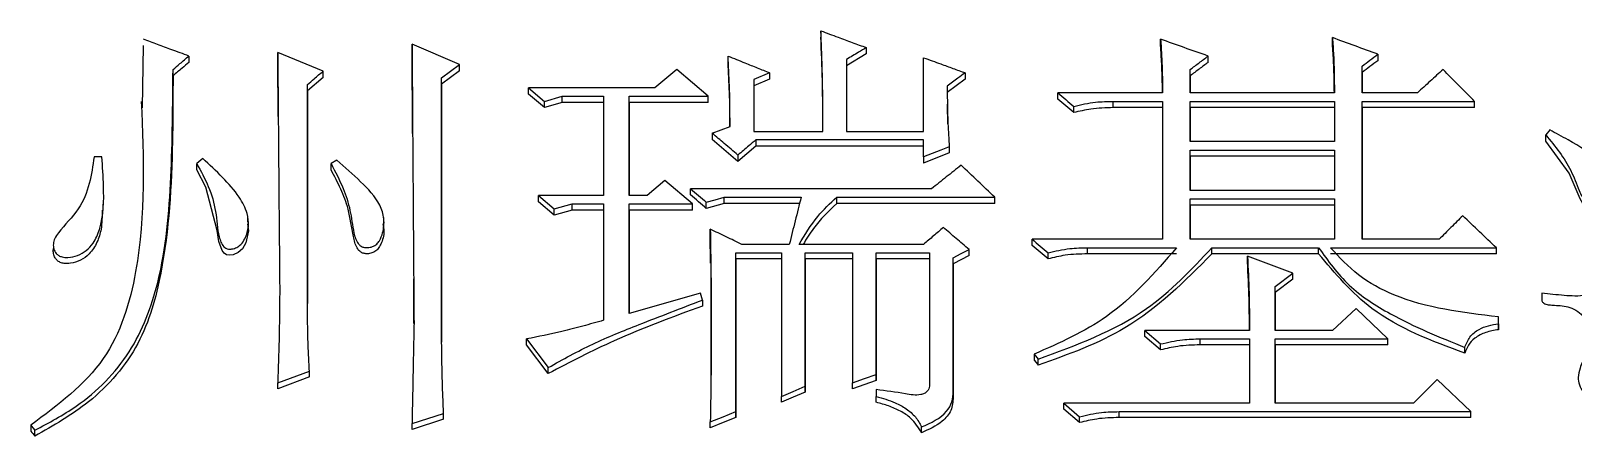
# Model space of a CAD drawing. Header units: millimetres. Extents: x 2344 to 4024, y 1094 to 2282.
# Drawn here: x 2718.24 to 2726.69, y 2058.26 to 2060.47 of the extents above; entities that cross this region are included whole.
import ezdxf

# ---------------------------------------------------------------- set-up
doc = ezdxf.new("R2010")
doc.units = ezdxf.units.MM

msp = doc.modelspace()

# ---------------------------------------------------------------- linework, layer by layer
at = {"color": 7, "linetype": 'Continuous', "lineweight": 25}
for p, q in [((2722.568, 2060.4746), (2722.568, 2060.4397)), ((2718.8535, 2060.0531), (2718.8577, 2060.3938)), ((2720.5885, 2060.291), (2720.3288, 2060.4012)), ((2720.3288, 2060.3664), (2720.3288, 2060.4012)), ((2722.8168, 2060.3829), (2722.8168, 2060.348)), ((2724.4286, 2060.3939), (2724.4286, 2060.4288)), ((2725.3697, 2060.4031), (2725.3697, 2060.4379)), ((2719.1065, 2060.3369), (2719.1065, 2060.3022)), ((2719.8421, 2060.2543), (2719.5933, 2060.3553)), ((2719.5933, 2060.3205), (2719.5933, 2060.3553)), ((2719.596, 2060.0053), (2719.5933, 2060.3205)), ((2720.4911, 2060.2176), (2720.5885, 2060.291)), ((2720.5885, 2060.2563), (2720.5885, 2060.291)), ((2722.0596, 2060.3022), (2722.0596, 2060.3369)), ((2722.8168, 2060.348), (2722.7086, 2060.2839)), ((2722.7086, 2060.3186), (2722.7087, 2059.9234)), ((2722.7086, 2060.3186), (2722.7086, 2060.2839)), ((2723.1305, 2059.9234), (2723.1305, 2060.3278)), ((2724.6882, 2060.3022), (2724.6882, 2060.337)), ((2725.6185, 2060.3462), (2725.6185, 2060.3114)), ((2719.0199, 2060.2287), (2719.0199, 2060.2634)), ((2719.8421, 2060.2196), (2719.7555, 2060.1462)), ((2719.8421, 2060.2196), (2719.8421, 2060.2543)), ((2720.5885, 2060.2563), (2720.4911, 2060.183)), ((2720.4911, 2058.77), (2720.4911, 2060.2176)), ((2720.4911, 2060.183), (2720.4911, 2060.2176)), ((2721.7784, 2060.2635), (2721.6594, 2060.1624)), ((2721.9514, 2060.1165), (2721.7784, 2060.2635)), ((2722.2868, 2060.2451), (2722.2002, 2060.2084)), ((2722.2868, 2060.2105), (2722.2002, 2060.1738)), ((2722.2002, 2060.2084), (2722.2002, 2059.9234)), ((2722.2002, 2060.2084), (2722.2002, 2060.1738)), ((2722.2868, 2060.2451), (2722.2868, 2060.2105)), ((2722.7086, 2060.2839), (2722.7087, 2059.9234)), ((2723.3577, 2060.2105), (2723.2603, 2060.1371)), ((2723.3577, 2060.2451), (2723.3577, 2060.2105)), ((2724.5909, 2060.1349), (2724.5909, 2060.2635)), ((2724.5909, 2060.2288), (2724.5909, 2060.2635)), ((2724.5909, 2060.2288), (2724.5909, 2060.1349)), ((2725.532, 2060.1349), (2725.532, 2060.2819)), ((2725.532, 2060.2472), (2725.532, 2060.2819)), ((2725.532, 2060.2472), (2725.532, 2060.1349)), ((2719.7555, 2058.9827), (2719.7555, 2060.1808)), ((2719.7555, 2060.1462), (2719.7555, 2060.1808)), ((2719.7555, 2060.1462), (2719.7555, 2058.9826)), ((2720.4911, 2060.183), (2720.4911, 2058.7699)), ((2720.9671, 2060.1624), (2721.0536, 2060.0889)), ((2721.6594, 2060.1624), (2720.9671, 2060.1624)), ((2720.9671, 2060.1279), (2720.9671, 2060.1624)), ((2721.0536, 2060.0545), (2720.9671, 2060.1279)), ((2721.0536, 2060.0889), (2721.151, 2060.1165)), ((2721.151, 2060.1165), (2721.3781, 2060.1165)), ((2721.151, 2060.082), (2721.151, 2060.1165)), ((2721.3781, 2060.1165), (2721.3781, 2059.5735)), ((2721.5187, 2060.1165), (2721.9514, 2060.1165)), ((2721.5188, 2059.5735), (2721.5187, 2060.1165)), ((2721.5187, 2060.082), (2721.5187, 2060.1165)), ((2722.2002, 2060.1738), (2722.2002, 2059.9234)), ((2724.4394, 2060.1349), (2723.8661, 2060.1349)), ((2723.8661, 2060.1004), (2723.8661, 2060.1349)), ((2725.3805, 2060.1349), (2724.5909, 2060.1349)), ((2725.8349, 2060.1349), (2725.532, 2060.1349)), ((2721.0536, 2060.0545), (2721.0536, 2060.0889)), ((2721.151, 2060.082), (2721.0536, 2060.0545)), ((2721.3781, 2060.082), (2721.151, 2060.082)), ((2721.5187, 2060.082), (2721.5188, 2059.5735)), ((2721.9514, 2060.082), (2721.5187, 2060.082)), ((2723.9526, 2060.0269), (2723.9526, 2060.0613)), ((2724.169, 2060.0889), (2724.4394, 2060.0889)), ((2724.169, 2060.0545), (2724.169, 2060.0889)), ((2724.4394, 2060.0545), (2724.169, 2060.0545)), ((2724.4394, 2060.0889), (2724.4394, 2059.3337)), ((2724.5909, 2060.0889), (2725.3805, 2060.0889)), ((2724.5909, 2059.8682), (2724.5909, 2060.0889)), ((2724.5909, 2060.0545), (2724.5909, 2060.0889)), ((2724.5909, 2060.0545), (2724.5909, 2059.8682)), ((2725.3805, 2060.0545), (2724.5909, 2060.0545)), ((2725.3805, 2060.0889), (2725.3805, 2059.8682)), ((2725.532, 2060.0889), (2726.1486, 2060.0889)), ((2725.532, 2059.3337), (2725.532, 2060.0889)), ((2725.532, 2060.0545), (2725.532, 2060.0889)), ((2725.532, 2060.0545), (2725.532, 2059.3337)), ((2726.1486, 2060.0545), (2725.532, 2060.0545)), ((2726.1486, 2060.0545), (2726.1486, 2060.0889)), ((2721.9731, 2059.9142), (2722.0704, 2059.951)), ((2721.9731, 2059.9142), (2721.9731, 2059.88)), ((2722.1137, 2059.7605), (2721.9731, 2059.88)), ((2722.2002, 2059.9234), (2722.5788, 2059.9234)), ((2723.1305, 2059.8774), (2722.2111, 2059.8774)), ((2722.2111, 2059.8774), (2722.2111, 2059.8432)), ((2722.7087, 2059.9234), (2723.1305, 2059.9234)), ((2723.1305, 2059.7853), (2723.1305, 2059.8774)), ((2725.3805, 2059.8682), (2724.5909, 2059.8682)), ((2726.5381, 2059.8709), (2726.5381, 2059.9051)), ((2718.6305, 2059.7853), (2718.5872, 2059.7853)), ((2722.2111, 2059.8432), (2722.1137, 2059.7605)), ((2722.1137, 2059.7945), (2722.1137, 2059.7605)), ((2723.1305, 2059.8432), (2722.2111, 2059.8432)), ((2723.2712, 2059.8065), (2723.1305, 2059.7513)), ((2723.1305, 2059.7853), (2723.1305, 2059.7513)), ((2723.2712, 2059.8406), (2723.2712, 2059.8065)), ((2724.5909, 2059.8222), (2725.3805, 2059.8222)), ((2724.5909, 2059.6011), (2724.5909, 2059.8222)), ((2724.5909, 2059.7881), (2724.5909, 2059.8222)), ((2724.5909, 2059.7881), (2724.5909, 2059.6011)), ((2725.3805, 2059.7881), (2724.5909, 2059.7881)), ((2725.3805, 2059.8222), (2725.3805, 2059.6011)), ((2719.1822, 2059.7761), (2719.1498, 2059.7485)), ((2719.9178, 2059.7669), (2719.8853, 2059.7485)), ((2719.8853, 2059.7145), (2719.8853, 2059.7485)), ((2721.7135, 2059.6564), (2721.6161, 2059.5735)), ((2721.8649, 2059.5274), (2721.7135, 2059.6564)), ((2723.1738, 2059.6103), (2721.8541, 2059.6103)), ((2721.8541, 2059.5765), (2721.8541, 2059.6103)), ((2718.6375, 2059.4927), (2718.6375, 2059.5267)), ((2721.0212, 2059.5735), (2721.1077, 2059.4997)), ((2721.3781, 2059.5735), (2721.0212, 2059.5735)), ((2721.1077, 2059.466), (2721.0212, 2059.5397)), ((2721.1077, 2059.4997), (2721.2051, 2059.5274)), ((2721.2051, 2059.5274), (2721.3781, 2059.5274)), ((2721.2051, 2059.4937), (2721.2051, 2059.5274)), ((2721.3781, 2059.5274), (2721.3781, 2058.8903)), ((2721.6161, 2059.5735), (2721.5188, 2059.5735)), ((2721.5188, 2059.5274), (2721.8649, 2059.5274)), ((2721.5188, 2058.9273), (2721.5188, 2059.5274)), ((2721.5188, 2059.4937), (2721.5188, 2059.5274)), ((2721.9406, 2059.5029), (2721.9406, 2059.5366)), ((2722.038, 2059.5305), (2721.9406, 2059.5029)), ((2722.038, 2059.5642), (2722.4599, 2059.5642)), ((2722.4514, 2059.5305), (2722.038, 2059.5305)), ((2722.6547, 2059.5643), (2723.52, 2059.5643)), ((2722.6547, 2059.5305), (2722.6547, 2059.5643)), ((2723.52, 2059.5305), (2722.6547, 2059.5305)), ((2723.52, 2059.5305), (2723.52, 2059.5643)), ((2725.3805, 2059.6011), (2724.5909, 2059.6011)), ((2724.5909, 2059.555), (2725.3805, 2059.5551)), ((2724.5909, 2059.3337), (2724.5909, 2059.555)), ((2724.5909, 2059.5213), (2724.5909, 2059.555)), ((2725.3805, 2059.5551), (2725.3805, 2059.3337)), ((2719.4303, 2059.4274), (2719.4303, 2059.4528)), ((2720.1735, 2059.4487), (2720.1735, 2059.4536)), ((2721.1077, 2059.466), (2721.1077, 2059.4997)), ((2721.2051, 2059.4937), (2721.1077, 2059.466)), ((2721.3781, 2059.4937), (2721.2051, 2059.4937)), ((2721.5188, 2059.4937), (2721.5188, 2058.9273)), ((2721.8649, 2059.4937), (2721.5188, 2059.4937)), ((2724.5909, 2059.5213), (2724.5909, 2059.3337)), ((2725.3805, 2059.5213), (2724.5909, 2059.5213)), ((2718.4085, 2059.3899), (2718.4085, 2059.3889)), ((2720.1735, 2059.4196), (2720.1735, 2059.4361)), ((2721.9623, 2059.3555), (2721.9623, 2059.3891)), ((2721.9642, 2059.2031), (2721.9623, 2059.3555)), ((2722.395, 2059.306), (2722.1353, 2059.306)), ((2723.1305, 2059.306), (2722.449, 2059.306)), ((2723.3793, 2059.245), (2723.3793, 2059.2783)), ((2724.4394, 2059.3337), (2723.7255, 2059.3337)), ((2723.7255, 2059.3003), (2723.7255, 2059.3337)), ((2724.0284, 2059.2876), (2724.5151, 2059.2876)), ((2724.0284, 2059.2542), (2724.0284, 2059.2876)), ((2725.3805, 2059.3337), (2724.5909, 2059.3337)), ((2724.7098, 2059.2876), (2725.294, 2059.2876)), ((2724.7098, 2059.2542), (2724.7098, 2059.2876)), ((2725.294, 2059.2542), (2725.294, 2059.2876)), ((2725.3589, 2059.2876), (2726.2676, 2059.2876)), ((2725.9539, 2059.3337), (2725.532, 2059.3337)), ((2726.2676, 2059.2542), (2726.2676, 2059.2876)), ((2721.9646, 2059.2069), (2721.9646, 2058.4852)), ((2722.1029, 2059.2599), (2722.3517, 2059.2599)), ((2722.1029, 2058.3904), (2722.1029, 2059.2599)), ((2722.1029, 2059.2265), (2722.1029, 2059.2599)), ((2722.1029, 2059.2265), (2722.1029, 2058.3582)), ((2722.3517, 2059.2265), (2722.1029, 2059.2265)), ((2722.3517, 2059.2599), (2722.3517, 2058.4738)), ((2722.4815, 2059.2599), (2722.7411, 2059.2599)), ((2722.4815, 2058.5294), (2722.4815, 2059.2599)), ((2722.4815, 2059.2265), (2722.4815, 2059.2599)), ((2722.4815, 2059.2265), (2722.4815, 2058.497)), ((2722.7411, 2059.2265), (2722.4815, 2059.2265)), ((2722.7411, 2059.2599), (2722.7411, 2058.5479)), ((2722.8709, 2059.2599), (2723.163, 2059.2599)), ((2722.8709, 2058.5942), (2722.8709, 2059.2599)), ((2722.8709, 2059.2265), (2722.8709, 2059.2599)), ((2722.8709, 2059.2265), (2722.8709, 2058.5617)), ((2723.163, 2059.2265), (2722.8709, 2059.2265)), ((2723.163, 2059.2599), (2723.163, 2058.5294)), ((2723.3793, 2059.245), (2723.2928, 2059.1989)), ((2723.2928, 2058.5016), (2723.2928, 2059.2322)), ((2723.2928, 2059.1989), (2723.2928, 2059.2322)), ((2723.2928, 2059.1989), (2723.2928, 2058.4692)), ((2723.812, 2059.2265), (2723.812, 2059.2599)), ((2724.5151, 2059.2542), (2724.0284, 2059.2542)), ((2725.294, 2059.2542), (2724.7098, 2059.2542)), ((2725.1534, 2059.1491), (2724.9046, 2059.2414)), ((2724.9046, 2059.2081), (2724.9046, 2059.2414)), ((2726.2676, 2059.2542), (2725.3589, 2059.2542)), ((2725.056, 2059.0752), (2725.1534, 2059.1491)), ((2725.1534, 2059.1159), (2725.056, 2059.0421)), ((2725.1534, 2059.1159), (2725.1534, 2059.1491)), ((2721.9082, 2059.0382), (2721.5188, 2058.9273)), ((2721.919, 2059.0013), (2721.9082, 2059.0382)), ((2725.056, 2058.8349), (2725.056, 2059.0752)), ((2725.056, 2059.0421), (2725.056, 2059.0752)), ((2725.056, 2059.0421), (2725.056, 2058.8349)), ((2721.919, 2059.0013), (2721.919, 2058.9683)), ((2725.4995, 2058.9551), (2725.3697, 2058.8349)), ((2725.6726, 2058.7886), (2725.4995, 2058.9551)), ((2726.2784, 2058.8719), (2726.2784, 2058.9089)), ((2726.2784, 2058.876), (2726.2784, 2058.9089)), ((2726.2784, 2058.8719), (2726.2784, 2058.839)), ((2720.9563, 2058.7886), (2721.0749, 2058.6318)), ((2720.9563, 2058.7558), (2720.9563, 2058.7886)), ((2724.9154, 2058.8349), (2724.3421, 2058.8348)), ((2724.3421, 2058.8348), (2724.4286, 2058.7608)), ((2724.3421, 2058.802), (2724.3421, 2058.8348)), ((2724.4286, 2058.7281), (2724.3421, 2058.802)), ((2724.645, 2058.7886), (2724.9154, 2058.7886)), ((2724.645, 2058.7559), (2724.645, 2058.7886)), ((2724.9154, 2058.7886), (2724.9154, 2058.4368)), ((2725.3697, 2058.8349), (2725.056, 2058.8349)), ((2725.056, 2058.7886), (2725.6726, 2058.7886)), ((2725.056, 2058.4368), (2725.056, 2058.7886)), ((2725.056, 2058.7559), (2725.056, 2058.7886)), ((2725.6726, 2058.7559), (2725.6726, 2058.7886)), ((2721.0749, 2058.5992), (2720.9563, 2058.7558)), ((2723.7363, 2058.7053), (2723.7579, 2058.6776)), ((2723.7363, 2058.7053), (2723.7363, 2058.6727)), ((2724.4286, 2058.7281), (2724.4286, 2058.7608)), ((2724.9154, 2058.7559), (2724.645, 2058.7559)), ((2725.056, 2058.7559), (2725.056, 2058.4368)), ((2725.6726, 2058.7559), (2725.056, 2058.7559)), ((2726.0945, 2058.7097), (2726.0945, 2058.7424)), ((2719.5933, 2058.5479), (2719.7664, 2058.6127)), ((2719.7664, 2058.5802), (2719.7664, 2058.6127)), ((2721.0749, 2058.5992), (2721.0749, 2058.6318)), ((2723.7579, 2058.645), (2723.7579, 2058.6776)), ((2719.7664, 2058.5802), (2719.5933, 2058.5155)), ((2719.5933, 2058.5155), (2719.5933, 2058.5479)), ((2722.4815, 2058.497), (2722.4815, 2058.5294)), ((2722.8709, 2058.5617), (2722.7411, 2058.5155)), ((2722.7411, 2058.5155), (2722.7411, 2058.5479)), ((2722.8709, 2058.5617), (2722.8709, 2058.5942)), ((2725.943, 2058.5665), (2725.8132, 2058.4368)), ((2726.1269, 2058.3904), (2725.943, 2058.5665)), ((2722.3517, 2058.4415), (2722.3517, 2058.4738)), ((2722.8709, 2058.5109), (2722.8709, 2058.4738)), ((2722.8709, 2058.4415), (2722.8709, 2058.4738)), ((2723.2928, 2058.4692), (2723.2928, 2058.5016)), ((2724.9154, 2058.4368), (2723.8986, 2058.4367)), ((2723.8986, 2058.4367), (2723.9851, 2058.3626)), ((2723.8986, 2058.4045), (2723.8986, 2058.4367)), ((2725.8132, 2058.4368), (2725.056, 2058.4368)), ((2720.3289, 2058.3255), (2720.5019, 2058.3811)), ((2720.5019, 2058.3489), (2720.3289, 2058.2933)), ((2720.5019, 2058.3489), (2720.5019, 2058.3811)), ((2722.1029, 2058.3582), (2722.1029, 2058.3904)), ((2723.9851, 2058.3304), (2723.8986, 2058.4045)), ((2723.9851, 2058.3304), (2723.9851, 2058.3626)), ((2724.2014, 2058.3904), (2726.1269, 2058.3904)), ((2724.2015, 2058.3582), (2724.2014, 2058.3904)), ((2726.1269, 2058.3582), (2724.2015, 2058.3582)), ((2726.1269, 2058.3582), (2726.1269, 2058.3904)), ((2718.2411, 2058.3162), (2718.2411, 2058.2841)), ((2718.2626, 2058.2565), (2718.2626, 2058.2885)), ((2720.3289, 2058.2933), (2720.3289, 2058.3255)), ((2721.9623, 2058.3026), (2721.9623, 2058.3348)), ((2723.1197, 2058.2748), (2723.1197, 2058.307))]:
    msp.add_line(p, q, dxfattribs=at)
at = {"color": 7, "linetype": 'Continuous', "lineweight": 25, "flags": 128}
for points in [[(2721.9514, 2060.082), (2721.9514, 2060.0992), (2721.9514, 2060.1165)], [(2726.5596, 2059.9326), (2726.5541, 2059.9256), (2726.5461, 2059.9154), (2726.538, 2059.9051)], [(2726.8798, 2059.638), (2726.8803, 2059.5958), (2726.8646, 2059.5531), (2726.843, 2059.5242), (2726.8245, 2059.5107), (2726.802, 2059.5042), (2726.7814, 2059.505), (2726.7596, 2059.5127), (2726.7424, 2059.5268), (2726.7256, 2059.5549), (2726.6653, 2059.6958), (2726.5381, 2059.8709), (2726.5381, 2059.8709)], [(2723.2712, 2059.8406), (2723.225, 2059.8224), (2723.1778, 2059.8039), (2723.1305, 2059.7853)], [(2719.1498, 2059.7145), (2719.1498, 2059.7294), (2719.1498, 2059.7389), (2719.1498, 2059.7485)], [(2719.4275, 2059.4186), (2719.4331, 2059.3809), (2719.418, 2059.3147), (2719.3997, 2059.282), (2719.3774, 2059.2611), (2719.3488, 2059.2487), (2719.3283, 2059.2467), (2719.3135, 2059.2496), (2719.3006, 2059.2574), (2719.2889, 2059.2721), (2719.271, 2059.3218), (2719.261, 2059.3818), (2719.1997, 2059.6192), (2719.1498, 2059.7145), (2719.1498, 2059.7145)], [(2721.0212, 2059.5397), (2721.0212, 2059.5481), (2721.0212, 2059.5566), (2721.0212, 2059.565), (2721.0212, 2059.5735)], [(2721.8649, 2059.4937), (2721.8649, 2059.5022), (2721.8649, 2059.5148), (2721.8649, 2059.5274)], [(2721.9406, 2059.5366), (2721.9893, 2059.5504), (2722.038, 2059.5642)], [(2722.038, 2059.5305), (2722.038, 2059.5389), (2722.038, 2059.5474), (2722.038, 2059.5642)], [(2723.2928, 2059.2322), (2723.3361, 2059.2553), (2723.3793, 2059.2783)], [(2723.7363, 2058.6727), (2723.7471, 2058.6588), (2723.7579, 2058.645)], [(2722.3517, 2058.4738), (2722.4166, 2058.5016), (2722.4815, 2058.5294)], [(2722.7411, 2058.5479), (2722.806, 2058.5711), (2722.8709, 2058.5942)], [(2722.4815, 2058.497), (2722.4166, 2058.4692), (2722.3517, 2058.4415)], [(2721.9623, 2058.3348), (2722.0326, 2058.3626), (2722.1029, 2058.3904)], [(2722.1029, 2058.3582), (2722.0326, 2058.3304), (2721.9623, 2058.3026)], [(2718.2411, 2058.3162), (2718.2519, 2058.3023), (2718.2627, 2058.2885)], [(2718.2411, 2058.2841), (2718.2465, 2058.2771), (2718.252, 2058.2702), (2718.2627, 2058.2564)]]:
    msp.add_lwpolyline(points, dxfattribs=at)
at = {"color": 7, "linetype": 'Continuous', "lineweight": 25}
for points, knots in [([(2722.5788, 2059.9234), (2722.5788, 2059.9267), (2722.5788, 2059.9332), (2722.5788, 2059.943), (2722.5788, 2059.9528), (2722.5788, 2059.9626), (2722.5788, 2059.9724), (2722.5788, 2059.9823), (2722.5788, 2059.9904), (2722.5788, 2059.9986), (2722.5788, 2060.0068), (2722.5787, 2060.0166), (2722.5787, 2060.0248), (2722.5787, 2060.033), (2722.5787, 2060.0411), (2722.5786, 2060.0509), (2722.5786, 2060.0591), (2722.5785, 2060.0673), (2722.5785, 2060.0755), (2722.5784, 2060.0853), (2722.5784, 2060.0934), (2722.5783, 2060.1016), (2722.5782, 2060.1098), (2722.5781, 2060.1196), (2722.5781, 2060.1278), (2722.578, 2060.1359), (2722.5779, 2060.1441), (2722.5777, 2060.1539), (2722.5776, 2060.1621), (2722.5775, 2060.1702), (2722.5774, 2060.1784), (2722.5772, 2060.1882), (2722.577, 2060.198), (2722.5769, 2060.2062), (2722.5767, 2060.2143), (2722.5765, 2060.2225), (2722.5763, 2060.2307), (2722.5761, 2060.2388), (2722.5759, 2060.247), (2722.5757, 2060.2568), (2722.5754, 2060.2666), (2722.5752, 2060.2747), (2722.5749, 2060.2829), (2722.5747, 2060.2911), (2722.5744, 2060.3009), (2722.5741, 2060.309), (2722.5739, 2060.3172), (2722.5736, 2060.3253), (2722.5733, 2060.3351), (2722.573, 2060.3433), (2722.5727, 2060.3514), (2722.5724, 2060.3596), (2722.5721, 2060.3694), (2722.5718, 2060.3775), (2722.5715, 2060.3857), (2722.5712, 2060.3939), (2722.5708, 2060.4036), (2722.5705, 2060.4118), (2722.5702, 2060.4199), (2722.5698, 2060.4281), (2722.5695, 2060.4379), (2722.5691, 2060.446), (2722.5688, 2060.4542), (2722.5685, 2060.4632), (2722.5682, 2060.4705), (2722.568, 2060.4746)], [0, 0, 0, 0, 0.017776, 0.035552, 0.053328, 0.071104, 0.08888, 0.106656, 0.124432, 0.13332, 0.151096, 0.168872, 0.186648, 0.195536, 0.213312, 0.231088, 0.248863, 0.257751, 0.275527, 0.293303, 0.311079, 0.319967, 0.337743, 0.355519, 0.373295, 0.382183, 0.399959, 0.417735, 0.435511, 0.444399, 0.462175, 0.479951, 0.497727, 0.515503, 0.524391, 0.542167, 0.559943, 0.568831, 0.586607, 0.604383, 0.622159, 0.639935, 0.648823, 0.666599, 0.684375, 0.702151, 0.711039, 0.728814, 0.74659, 0.764366, 0.773254, 0.79103, 0.808806, 0.826582, 0.83547, 0.853246, 0.871022, 0.888798, 0.897686, 0.915462, 0.933238, 0.951014, 0.959902, 0.977678, 1, 1, 1, 1]), ([(2722.568, 2060.4746), (2722.5993, 2060.4631), (2722.6565, 2060.442), (2722.7394, 2060.4114), (2722.791, 2060.3924), (2722.8168, 2060.3829)], [0, 0, 0, 0, 0.377751, 0.688875, 1, 1, 1, 1]), ([(2719.1065, 2060.3369), (2719.0752, 2060.3485), (2719.018, 2060.3696), (2718.9351, 2060.4002), (2718.8835, 2060.4192), (2718.8577, 2060.4287)], [0, 0, 0, 0, 0.377734, 0.688867, 1, 1, 1, 1]), ([(2720.3288, 2060.4012), (2720.3292, 2060.3519), (2720.3299, 2060.2534), (2720.3309, 2060.1055), (2720.3319, 2059.9574), (2720.3329, 2059.8093), (2720.3342, 2059.6116), (2720.3356, 2059.4137), (2720.3371, 2059.2156), (2720.3381, 2059.0917), (2720.3388, 2059.0049), (2720.3392, 2058.943), (2720.3395, 2058.9058), (2720.3397, 2058.8811)], [0, 0, 0, 0, 0.097575, 0.19515, 0.292725, 0.390299, 0.487874, 0.683024, 0.780599, 0.878174, 0.926961, 0.951355, 1, 1, 1, 1]), ([(2722.5788, 2059.9234), (2722.5787, 2059.9643), (2722.5787, 2060.0576), (2722.5763, 2060.2298), (2722.5711, 2060.3608), (2722.568, 2060.4397)], [0, 0, 0, 0, 0.237453, 0.541098, 1, 1, 1, 1]), ([(2722.8168, 2060.3829), (2722.8027, 2060.3745), (2722.7777, 2060.3596), (2722.7416, 2060.3382), (2722.7196, 2060.3251), (2722.7086, 2060.3186)], [0, 0, 0, 0, 0.390452, 0.695225, 1, 1, 1, 1]), ([(2724.4286, 2060.4288), (2724.4306, 2060.3972), (2724.4348, 2060.3325), (2724.4382, 2060.2345), (2724.439, 2060.1681), (2724.4394, 2060.1349)], [0, 0, 0, 0, 0.32278, 0.661317, 1, 1, 1, 1]), ([(2724.6882, 2060.337), (2724.6449, 2060.3523), (2724.5584, 2060.3829), (2724.4719, 2060.4135), (2724.4286, 2060.4288)], [0, 0, 0, 0, 0.499999, 1, 1, 1, 1]), ([(2724.4389, 2060.1349), (2724.4386, 2060.155), (2724.4379, 2060.2083), (2724.435, 2060.2947), (2724.4307, 2060.3608), (2724.4286, 2060.3939)], [0, 0, 0, 0, 0.233176, 0.61648, 1, 1, 1, 1]), ([(2725.3697, 2060.4379), (2725.372, 2060.4056), (2725.3767, 2060.339), (2725.3796, 2060.2379), (2725.3802, 2060.1692), (2725.3805, 2060.1349)], [0, 0, 0, 0, 0.3207986, 0.6603196, 1, 1, 1, 1]), ([(2725.6185, 2060.3462), (2725.577, 2060.3615), (2725.4941, 2060.3921), (2725.4112, 2060.4226), (2725.3697, 2060.4379)], [0, 0, 0, 0, 0.499999, 1, 1, 1, 1]), ([(2725.3801, 2060.1349), (2725.3799, 2060.1558), (2725.3794, 2060.2111), (2725.3769, 2060.3005), (2725.3721, 2060.3689), (2725.3697, 2060.4031)], [0, 0, 0, 0, 0.234022, 0.616855, 1, 1, 1, 1]), ([(2719.0199, 2060.2634), (2719.0324, 2060.274), (2719.0531, 2060.2916), (2719.0819, 2060.3161), (2719.0983, 2060.33), (2719.1065, 2060.3369)], [0, 0, 0, 0, 0.4325048, 0.7162517, 1, 1, 1, 1]), ([(2719.1065, 2060.3022), (2719.094, 2060.2916), (2719.0733, 2060.2741), (2719.0445, 2060.2496), (2719.0281, 2060.2357), (2719.0199, 2060.2288)], [0, 0, 0, 0, 0.432757, 0.716378, 1, 1, 1, 1]), ([(2719.5933, 2060.3553), (2719.5935, 2060.3317), (2719.5939, 2060.2845), (2719.5944, 2060.2136), (2719.595, 2060.1427), (2719.5958, 2060.0482), (2719.5967, 2059.9299), (2719.5979, 2059.7879), (2719.599, 2059.6459), (2719.6002, 2059.5037), (2719.6013, 2059.3851), (2719.6023, 2059.2765), (2719.603, 2059.1968), (2719.6036, 2059.122), (2719.6039, 2059.0846), (2719.6041, 2059.0659)], [0, 0, 0, 0, 0.055103, 0.110206, 0.165309, 0.220412, 0.330617, 0.440823, 0.551029, 0.661235, 0.771441, 0.826543, 0.913271, 0.956635, 1, 1, 1, 1]), ([(2720.3323, 2059.9024), (2720.3319, 2059.9558), (2720.3311, 2060.0599), (2720.3299, 2060.2145), (2720.3292, 2060.3157), (2720.3288, 2060.3664)], [0, 0, 0, 0, 0.344582, 0.67229, 1, 1, 1, 1]), ([(2722.0704, 2059.951), (2722.0703, 2059.988), (2722.0702, 2060.0621), (2722.0672, 2060.1908), (2722.0625, 2060.2824), (2722.0596, 2060.3369)], [0, 0, 0, 0, 0.2875751, 0.5751666, 1, 1, 1, 1]), ([(2722.0596, 2060.3369), (2722.0905, 2060.3245), (2722.1438, 2060.3029), (2722.2196, 2060.2723), (2722.2644, 2060.2542), (2722.2868, 2060.2451)], [0, 0, 0, 0, 0.408301, 0.70415, 1, 1, 1, 1]), ([(2722.0702, 2059.9509), (2722.0702, 2059.9766), (2722.07, 2060.0393), (2722.0672, 2060.1564), (2722.0624, 2060.2478), (2722.0596, 2060.3022)], [0, 0, 0, 0, 0.218758, 0.534706, 1, 1, 1, 1]), ([(2723.1305, 2060.3278), (2723.1619, 2060.3164), (2723.2155, 2060.2969), (2723.2912, 2060.2693), (2723.3355, 2060.2532), (2723.3577, 2060.2451)], [0, 0, 0, 0, 0.4145168, 0.7072578, 1, 1, 1, 1]), ([(2724.5909, 2060.2635), (2724.6071, 2060.2758), (2724.6395, 2060.3002), (2724.672, 2060.3247), (2724.6882, 2060.337)], [0, 0, 0, 0, 0.500001, 1, 1, 1, 1]), ([(2724.6882, 2060.3022), (2724.672, 2060.29), (2724.6395, 2060.2655), (2724.6071, 2060.2411), (2724.5909, 2060.2288)], [0, 0, 0, 0, 0.499998, 1, 1, 1, 1]), ([(2725.532, 2060.2819), (2725.5464, 2060.2926), (2725.5752, 2060.314), (2725.6041, 2060.3354), (2725.6185, 2060.3462)], [0, 0, 0, 0, 0.5000012, 1, 1, 1, 1]), ([(2725.6185, 2060.3114), (2725.6041, 2060.3007), (2725.5752, 2060.2793), (2725.5464, 2060.2579), (2725.532, 2060.2472)], [0, 0, 0, 0, 0.499999, 1, 1, 1, 1]), ([(2718.2627, 2058.2886), (2718.3403, 2058.3299), (2718.5423, 2058.4372), (2718.8062, 2058.7054), (2718.9721, 2059.1516), (2719.0152, 2059.6786), (2719.0183, 2060.0676), (2719.0199, 2060.2635)], [0, 0, 0, 0, 0.112639, 0.292888, 0.474955, 0.735645, 1, 1, 1, 1]), ([(2719.0199, 2060.2288), (2719.0195, 2060.1089), (2719.0185, 2059.7488), (2718.9916, 2059.2534), (2718.8545, 2058.7504), (2718.5905, 2058.4423), (2718.3647, 2058.3143), (2718.2627, 2058.2565)], [0, 0, 0, 0, 0.162061, 0.486697, 0.667178, 0.849695, 1, 1, 1, 1]), ([(2719.7555, 2060.1808), (2719.7679, 2060.1913), (2719.7885, 2060.2088), (2719.8173, 2060.2333), (2719.8338, 2060.2473), (2719.8421, 2060.2543)], [0, 0, 0, 0, 0.428366, 0.714182, 1, 1, 1, 1]), ([(2723.3577, 2060.2451), (2723.3447, 2060.2353), (2723.322, 2060.2182), (2723.2895, 2060.1937), (2723.2701, 2060.179), (2723.2603, 2060.1716)], [0, 0, 0, 0, 0.400149, 0.700074, 1, 1, 1, 1]), ([(2725.9755, 2060.2635), (2725.952, 2060.2421), (2725.9052, 2060.1992), (2725.8583, 2060.1563), (2725.8349, 2060.1349)], [0, 0, 0, 0, 0.5, 1, 1, 1, 1]), ([(2726.1486, 2060.0889), (2726.1197, 2060.118), (2726.062, 2060.1763), (2726.0043, 2060.2344), (2725.9755, 2060.2635)], [0, 0, 0, 0, 0.5, 1, 1, 1, 1]), ([(2723.2603, 2060.1716), (2723.2604, 2060.1303), (2723.2604, 2060.0863), (2723.2614, 2060.0398), (2723.2617, 2060.0295), (2723.2619, 2060.0191), (2723.2623, 2060.0088), (2723.2626, 2060.001), (2723.2629, 2059.9907), (2723.2634, 2059.9804), (2723.2639, 2059.9674), (2723.2644, 2059.9571), (2723.2649, 2059.9468), (2723.2655, 2059.9364), (2723.266, 2059.9261), (2723.2666, 2059.9158), (2723.2672, 2059.9054), (2723.2677, 2059.8964), (2723.2682, 2059.8886), (2723.2685, 2059.8835), (2723.2689, 2059.877), (2723.2694, 2059.8693), (2723.2698, 2059.8628), (2723.2701, 2059.8576), (2723.2704, 2059.8529), (2723.2707, 2059.8472), (2723.271, 2059.8428), (2723.2712, 2059.8406)], [0, 0, 0, 0, 0.3746898, 0.3981076, 0.4215253, 0.4683608, 0.4917786, 0.5151963, 0.538614, 0.5854496, 0.6088673, 0.6557028, 0.6791205, 0.7025382, 0.7493737, 0.7727914, 0.7962091, 0.8430445, 0.8547534, 0.8664622, 0.88988, 0.9132977, 0.9367154, 0.9484242, 0.9601331, 0.9800665, 1, 1, 1, 1]), ([(2723.8661, 2060.1349), (2723.8805, 2060.1226), (2723.9094, 2060.0981), (2723.9382, 2060.0736), (2723.9526, 2060.0613)], [0, 0, 0, 0, 0.5, 1, 1, 1, 1]), ([(2718.8462, 2060.0875), (2718.8589, 2059.7782), (2718.8783, 2059.3018), (2718.6815, 2058.6444), (2718.3895, 2058.4268), (2718.2411, 2058.3162)], [0, 0, 0, 0, 0.476561, 0.733993, 1, 1, 1, 1]), ([(2723.264, 2059.9656), (2723.2629, 2059.9957), (2723.2616, 2060.0301), (2723.2611, 2060.0682), (2723.2611, 2060.0731)], [0, 0, 0, 0, 0.872829, 1, 1, 1, 1]), ([(2723.9526, 2060.0269), (2723.9382, 2060.0392), (2723.9094, 2060.0637), (2723.8805, 2060.0882), (2723.8661, 2060.1004)], [0, 0, 0, 0, 0.4999977, 1, 1, 1, 1]), ([(2723.9526, 2060.0613), (2723.9924, 2060.0705), (2724.0635, 2060.0868), (2724.1367, 2060.0883), (2724.169, 2060.0889)], [0, 0, 0, 0, 0.558835, 1, 1, 1, 1]), ([(2724.169, 2060.0545), (2724.1279, 2060.0534), (2724.0547, 2060.0514), (2723.9838, 2060.0344), (2723.9526, 2060.0269)], [0, 0, 0, 0, 0.5610854, 1, 1, 1, 1]), ([(2722.1137, 2059.7945), (2722.1012, 2059.8052), (2722.0763, 2059.8264), (2722.0294, 2059.8663), (2721.995, 2059.8955), (2721.9731, 2059.9142)], [0, 0, 0, 0, 0.266243, 0.532487, 1, 1, 1, 1]), ([(2722.2111, 2059.8774), (2722.1986, 2059.8668), (2722.1761, 2059.8476), (2722.1437, 2059.82), (2722.1237, 2059.803), (2722.1137, 2059.7945)], [0, 0, 0, 0, 0.384576, 0.692287, 1, 1, 1, 1]), ([(2726.5381, 2059.9051), (2726.5893, 2059.8426), (2726.666, 2059.7489), (2726.7099, 2059.6259), (2726.7327, 2059.5714), (2726.7508, 2059.5504), (2726.7711, 2059.5401), (2726.7938, 2059.5364), (2726.8164, 2059.5395), (2726.8391, 2059.5523), (2726.8624, 2059.579), (2726.8818, 2059.6201), (2726.8834, 2059.6696), (2726.8689, 2059.7163), (2726.8014, 2059.7955), (2726.6905, 2059.8622), (2726.5932, 2059.9146), (2726.5597, 2059.9327)], [0, 0, 0, 0, 0.226353, 0.339206, 0.374163, 0.395072, 0.416138, 0.435558, 0.45699, 0.476776, 0.506219, 0.555776, 0.604139, 0.64694, 0.693735, 0.894302, 1, 1, 1, 1]), ([(2718.5872, 2059.7853), (2718.5805, 2059.7361), (2718.5672, 2059.6375), (2718.5079, 2059.4889), (2718.4169, 2059.4059), (2718.3719, 2059.3409), (2718.3625, 2059.3099), (2718.3656, 2059.2811), (2718.3772, 2059.2582), (2718.394, 2059.2436), (2718.4161, 2059.2352), (2718.4516, 2059.2333), (2718.4984, 2059.2434), (2718.5465, 2059.2709), (2718.5905, 2059.3191), (2718.6402, 2059.4363), (2718.6425, 2059.5996), (2718.634, 2059.7317), (2718.6305, 2059.7853)], [0, 0, 0, 0, 0.115518, 0.231634, 0.360314, 0.38877, 0.411137, 0.433609, 0.45467, 0.468652, 0.482629, 0.505933, 0.545458, 0.585905, 0.62732, 0.690876, 0.874624, 1, 1, 1, 1]), ([(2727.1546, 2059.8406), (2727.1238, 2059.7542), (2727.0406, 2059.5211), (2726.9545, 2059.2592), (2726.8551, 2059.0815), (2726.8065, 2059.0412), (2726.7353, 2059.0194), (2726.6366, 2059.0257), (2726.557, 2059.0339), (2726.5164, 2059.0381)], [0, 0, 0, 0, 0.239125, 0.645779, 0.717633, 0.759609, 0.801685, 0.898672, 1, 1, 1, 1]), ([(2726.5164, 2059.0013), (2726.517, 2058.9986), (2726.5182, 2058.9933), (2726.5241, 2058.986), (2726.537, 2058.9784), (2726.5585, 2058.9743), (2726.6042, 2058.9714), (2726.6595, 2058.969), (2726.7154, 2058.9415), (2726.7492, 2058.9061), (2726.7726, 2058.855), (2726.7804, 2058.7846), (2726.7598, 2058.7051), (2726.7265, 2058.6384), (2726.7129, 2058.5817), (2726.7202, 2058.5335), (2726.7482, 2058.488), (2726.7851, 2058.453), (2726.8253, 2058.4341), (2726.857, 2058.4308), (2726.8857, 2058.4387), (2726.9088, 2058.4546), (2726.9269, 2058.4774), (2726.9392, 2058.5079), (2726.9419, 2058.5906), (2726.8885, 2058.778), (2727.0254, 2059.2154), (2727.1275, 2059.5801), (2727.1978, 2059.8314)], [0, 0, 0, 0, 0.003564, 0.007141, 0.011667, 0.022281, 0.03379, 0.068951, 0.089643, 0.110396, 0.130498, 0.162022, 0.201668, 0.236438, 0.25911, 0.277, 0.29888, 0.327265, 0.340596, 0.354041, 0.36589, 0.376926, 0.38899, 0.402933, 0.419058, 0.496673, 0.653151, 1, 1, 1, 1]), ([(2719.1498, 2059.7485), (2719.1724, 2059.7069), (2719.2178, 2059.6235), (2719.2589, 2059.4869), (2719.2617, 2059.3821), (2719.2814, 2059.3184), (2719.2931, 2059.2964), (2719.3088, 2059.284), (2719.3247, 2059.2794), (2719.3457, 2059.2802), (2719.3699, 2059.2885), (2719.3954, 2059.3072), (2719.4204, 2059.3464), (2719.4373, 2059.4048), (2719.4273, 2059.4857), (2719.3784, 2059.5782), (2719.2902, 2059.6754), (2719.2197, 2059.7425), (2719.1822, 2059.7761), (2719.1822, 2059.7761)], [0, 0, 0, 0, 0.122963, 0.247031, 0.370505, 0.395962, 0.421667, 0.433716, 0.445798, 0.461982, 0.485013, 0.50855, 0.540716, 0.603687, 0.664288, 0.751122, 0.871606, 0.999878, 1, 1, 1, 1]), ([(2719.8853, 2059.7485), (2719.9086, 2059.7036), (2719.9514, 2059.6214), (2719.9934, 2059.4928), (2720.0034, 2059.3897), (2720.0231, 2059.3217), (2720.0464, 2059.2969), (2720.0644, 2059.2888), (2720.0873, 2059.287), (2720.1128, 2059.2923), (2720.1357, 2059.306), (2720.1559, 2059.3319), (2720.1725, 2059.3787), (2720.1797, 2059.4463), (2720.147, 2059.55), (2720.046, 2059.6524), (2719.9612, 2059.7282), (2719.9178, 2059.7669)], [0, 0, 0, 0, 0.1332879, 0.244453, 0.3554057, 0.4113373, 0.4265667, 0.441924, 0.4602398, 0.4832328, 0.5062844, 0.5267635, 0.567645, 0.6361532, 0.7048683, 0.8490662, 1, 1, 1, 1]), ([(2720.1692, 2059.4193), (2720.1719, 2059.4055), (2720.1793, 2059.3679), (2720.1656, 2059.3204), (2720.1457, 2059.2834), (2720.1263, 2059.2657), (2720.1026, 2059.256), (2720.079, 2059.2535), (2720.0576, 2059.2575), (2720.0401, 2059.2685), (2720.0192, 2059.2986), (2719.9996, 2059.3777), (2719.9872, 2059.4885), (2719.9403, 2059.61), (2719.9037, 2059.6795), (2719.8853, 2059.7145)], [0, 0, 0, 0, 0.057615, 0.157871, 0.196115, 0.228698, 0.261313, 0.295448, 0.320179, 0.345123, 0.375318, 0.466815, 0.677503, 0.837718, 1, 1, 1, 1]), ([(2723.3361, 2059.7393), (2723.309, 2059.7178), (2723.2549, 2059.6748), (2723.2008, 2059.6318), (2723.1738, 2059.6103)], [0, 0, 0, 0, 0.4999994, 1, 1, 1, 1]), ([(2723.52, 2059.5643), (2723.4893, 2059.5934), (2723.428, 2059.6518), (2723.3667, 2059.7101), (2723.3361, 2059.7393)], [0, 0, 0, 0, 0.5, 1, 1, 1, 1]), ([(2721.8541, 2059.6103), (2721.8685, 2059.598), (2721.8974, 2059.5735), (2721.9262, 2059.5489), (2721.9406, 2059.5366)], [0, 0, 0, 0, 0.499999, 1, 1, 1, 1]), ([(2721.9406, 2059.5029), (2721.9262, 2059.5152), (2721.8974, 2059.5397), (2721.8685, 2059.5642), (2721.8541, 2059.5765)], [0, 0, 0, 0, 0.499998, 1, 1, 1, 1]), ([(2722.4599, 2059.5642), (2722.449, 2059.5212), (2722.4274, 2059.4352), (2722.4058, 2059.3491), (2722.395, 2059.306)], [0, 0, 0, 0, 0.5, 1, 1, 1, 1]), ([(2722.449, 2059.306), (2722.4805, 2059.3587), (2722.5371, 2059.4535), (2722.6185, 2059.5302), (2722.6547, 2059.5643)], [0, 0, 0, 0, 0.5562609, 1, 1, 1, 1]), ([(2722.6547, 2059.5305), (2722.6094, 2059.4867), (2722.5388, 2059.4184), (2722.4887, 2059.3357), (2722.4707, 2059.306)], [0, 0, 0, 0, 0.640616, 1, 1, 1, 1]), ([(2718.632, 2059.4931), (2718.6316, 2059.4585), (2718.631, 2059.3988), (2718.6067, 2059.3161), (2718.5681, 2059.2561), (2718.5153, 2059.2168), (2718.4664, 2059.202), (2718.4276, 2059.2004), (2718.4025, 2059.206), (2718.3852, 2059.2168), (2718.3721, 2059.2333), (2718.3646, 2059.255), (2718.3626, 2059.2744), (2718.3662, 2059.2844), (2718.3669, 2059.2864)], [0, 0, 0, 0, 0.202662, 0.349797, 0.498391, 0.606497, 0.714846, 0.776821, 0.819663, 0.85472, 0.889689, 0.938332, 0.987596, 1, 1, 1, 1]), ([(2726.2676, 2059.2876), (2726.2369, 2059.3168), (2726.1756, 2059.3753), (2726.1143, 2059.4337), (2726.0837, 2059.4629)], [0, 0, 0, 0, 0.5, 1, 1, 1, 1]), ([(2721.9623, 2059.3891), (2721.9633, 2059.3233), (2721.9668, 2059.1151), (2721.9693, 2058.7639), (2721.9646, 2058.4778), (2721.9623, 2058.3348)], [0, 0, 0, 0, 0.18758, 0.593728, 1, 1, 1, 1]), ([(2722.1353, 2059.306), (2722.1065, 2059.3199), (2722.0488, 2059.3475), (2721.9911, 2059.3752), (2721.9623, 2059.3891)], [0, 0, 0, 0, 0.5, 1, 1, 1, 1]), ([(2723.2387, 2059.3983), (2723.2207, 2059.3829), (2723.1846, 2059.3522), (2723.1486, 2059.3214), (2723.1305, 2059.306)], [0, 0, 0, 0, 0.500002, 1, 1, 1, 1]), ([(2723.3793, 2059.2783), (2723.3559, 2059.2983), (2723.309, 2059.3383), (2723.2621, 2059.3783), (2723.2387, 2059.3983)], [0, 0, 0, 0, 0.499999, 1, 1, 1, 1]), ([(2723.7255, 2059.3337), (2723.7399, 2059.3214), (2723.7688, 2059.2968), (2723.7976, 2059.2722), (2723.812, 2059.2599)], [0, 0, 0, 0, 0.5, 1, 1, 1, 1]), ([(2723.812, 2059.2265), (2723.7976, 2059.2388), (2723.7688, 2059.2634), (2723.7399, 2059.288), (2723.7255, 2059.3003)], [0, 0, 0, 0, 0.499998, 1, 1, 1, 1]), ([(2724.5151, 2059.2876), (2724.3965, 2059.1506), (2724.1814, 2058.902), (2723.8742, 2058.7663), (2723.7363, 2058.7053)], [0, 0, 0, 0, 0.551009, 1, 1, 1, 1]), ([(2723.7579, 2058.6776), (2723.967, 2058.7545), (2724.3354, 2058.8902), (2724.5968, 2059.1676), (2724.7098, 2059.2876)], [0, 0, 0, 0, 0.567388, 1, 1, 1, 1]), ([(2723.812, 2059.2599), (2723.8518, 2059.2691), (2723.9229, 2059.2855), (2723.9961, 2059.2869), (2724.0284, 2059.2876)], [0, 0, 0, 0, 0.558835, 1, 1, 1, 1]), ([(2725.294, 2059.2876), (2725.3456, 2059.2159), (2725.4503, 2059.0703), (2725.7324, 2058.8892), (2725.9566, 2058.7983), (2726.0945, 2058.7424)], [0, 0, 0, 0, 0.271719, 0.55196, 1, 1, 1, 1]), ([(2726.2784, 2058.9089), (2726.082, 2058.9324), (2725.81, 2058.9649), (2725.5059, 2059.1294), (2725.4075, 2059.2353), (2725.3589, 2059.2876)], [0, 0, 0, 0, 0.568218, 0.786772, 1, 1, 1, 1]), ([(2724.7098, 2059.2542), (2724.5607, 2059.1048), (2724.2905, 2058.834), (2723.9228, 2058.7035), (2723.7579, 2058.645)], [0, 0, 0, 0, 0.551806, 1, 1, 1, 1]), ([(2724.0284, 2059.2542), (2723.9873, 2059.2531), (2723.9141, 2059.2511), (2723.8431, 2059.234), (2723.812, 2059.2265)], [0, 0, 0, 0, 0.5610855, 1, 1, 1, 1]), ([(2724.9046, 2059.2414), (2724.908, 2059.1738), (2724.9131, 2059.0723), (2724.9148, 2058.9367), (2724.9152, 2058.8688), (2724.9154, 2058.8349)], [0, 0, 0, 0, 0.499798, 0.749887, 1, 1, 1, 1]), ([(2724.9152, 2058.8349), (2724.915, 2058.8578), (2724.9147, 2058.9147), (2724.9131, 2059.0392), (2724.908, 2059.1406), (2724.9046, 2059.2081)], [0, 0, 0, 0, 0.1843994, 0.4565759, 1, 1, 1, 1]), ([(2726.0945, 2058.7097), (2725.9135, 2058.7774), (2725.596, 2058.8961), (2725.3848, 2059.1465), (2725.294, 2059.2542)], [0, 0, 0, 0, 0.570125, 1, 1, 1, 1]), ([(2720.3395, 2058.8724), (2720.3395, 2058.8768), (2720.3394, 2058.8873), (2720.3392, 2058.9102), (2720.339, 2058.9412), (2720.3388, 2058.9784), (2720.3384, 2059.0371), (2720.3381, 2059.0833), (2720.3379, 2059.1171)], [0, 0, 0, 0, 0.0529666, 0.1289751, 0.2809922, 0.4330094, 0.5850265, 1, 1, 1, 1]), ([(2719.6041, 2059.0659), (2719.6036, 2058.9954), (2719.6026, 2058.8739), (2719.5986, 2058.7012), (2719.5951, 2058.599), (2719.5933, 2058.5479)], [0, 0, 0, 0, 0.408529, 0.704251, 1, 1, 1, 1]), ([(2726.5164, 2059.0381), (2726.5164, 2059.0313), (2726.5164, 2059.019), (2726.5164, 2059.0067), (2726.5164, 2059.0013)], [0, 0, 0, 0, 0.56, 1, 1, 1, 1]), ([(2719.7664, 2058.6127), (2719.7647, 2058.6456), (2719.7615, 2058.7115), (2719.7571, 2058.8349), (2719.7561, 2058.9253), (2719.7555, 2058.9827)], [0, 0, 0, 0, 0.267045, 0.534097, 1, 1, 1, 1]), ([(2721.0749, 2058.6318), (2721.1552, 2058.6765), (2721.3152, 2058.7656), (2721.6021, 2058.879), (2721.8033, 2058.9566), (2721.919, 2059.0013)], [0, 0, 0, 0, 0.299825, 0.597258, 1, 1, 1, 1]), ([(2721.919, 2058.9683), (2721.7561, 2058.9085), (2721.4664, 2058.8023), (2721.1941, 2058.6611), (2721.0749, 2058.5992)], [0, 0, 0, 0, 0.562276, 1, 1, 1, 1]), ([(2720.3397, 2058.8811), (2720.3382, 2058.8039), (2720.3356, 2058.6727), (2720.332, 2058.4875), (2720.3299, 2058.3795), (2720.3289, 2058.3255)], [0, 0, 0, 0, 0.417352, 0.7086751, 1, 1, 1, 1]), ([(2721.3781, 2058.8903), (2721.34, 2058.8797), (2721.2639, 2058.8583), (2721.1238, 2058.8218), (2721.0206, 2058.8013), (2720.9563, 2058.7886)], [0, 0, 0, 0, 0.273664, 0.547351, 1, 1, 1, 1]), ([(2726.0945, 2058.7424), (2726.1024, 2058.7618), (2726.1184, 2058.8014), (2726.1826, 2058.854), (2726.2417, 2058.865), (2726.2784, 2058.8719)], [0, 0, 0, 0, 0.268716, 0.546829, 1, 1, 1, 1]), ([(2726.2784, 2058.839), (2726.2784, 2058.8432), (2726.2784, 2058.8501), (2726.2784, 2058.8597), (2726.2784, 2058.8678), (2726.2784, 2058.8733), (2726.2784, 2058.876)], [0, 0, 0, 0, 0.34, 0.56, 0.78, 1, 1, 1, 1]), ([(2720.5019, 2058.3811), (2720.5004, 2058.415), (2720.4973, 2058.4828), (2720.4928, 2058.6125), (2720.4918, 2058.7082), (2720.4911, 2058.77)], [0, 0, 0, 0, 0.2614203, 0.5228455, 1, 1, 1, 1]), ([(2724.4286, 2058.7608), (2724.4684, 2058.77), (2724.5395, 2058.7865), (2724.6127, 2058.788), (2724.645, 2058.7886)], [0, 0, 0, 0, 0.558835, 1, 1, 1, 1]), ([(2726.2784, 2058.839), (2726.2551, 2058.8351), (2726.209, 2058.8273), (2726.1512, 2058.7979), (2726.1119, 2058.7561), (2726.1002, 2058.725), (2726.0945, 2058.7097)], [0, 0, 0, 0, 0.290273, 0.573749, 0.789636, 1, 1, 1, 1]), ([(2724.645, 2058.7559), (2724.6039, 2058.7548), (2724.5307, 2058.7528), (2724.4597, 2058.7357), (2724.4286, 2058.7281)], [0, 0, 0, 0, 0.561085, 1, 1, 1, 1]), ([(2723.163, 2058.5294), (2723.1618, 2058.5245), (2723.1595, 2058.5145), (2723.1502, 2058.5001), (2723.1347, 2058.4888), (2723.0945, 2058.4765), (2723.0042, 2058.4934), (2722.9239, 2058.5039), (2722.8709, 2058.5109)], [0, 0, 0, 0, 0.049888, 0.101022, 0.164011, 0.229448, 0.49258, 1, 1, 1, 1]), ([(2722.8709, 2058.4738), (2722.9063, 2058.4639), (2722.9642, 2058.4477), (2723.036, 2058.4077), (2723.0883, 2058.364), (2723.1093, 2058.3258), (2723.1197, 2058.307)], [0, 0, 0, 0, 0.34869, 0.570906, 0.788288, 1, 1, 1, 1]), ([(2723.1197, 2058.2748), (2723.1019, 2058.3034), (2723.0722, 2058.3511), (2723.0036, 2058.3947), (2722.9397, 2058.4234), (2722.8939, 2058.4354), (2722.8709, 2058.4415)], [0, 0, 0, 0, 0.328275, 0.548712, 0.773165, 1, 1, 1, 1]), ([(2723.1197, 2058.307), (2723.1712, 2058.3296), (2723.2419, 2058.3608), (2723.2894, 2058.4434), (2723.2917, 2058.4823), (2723.2928, 2058.5016)], [0, 0, 0, 0, 0.5728379, 0.7880511, 1, 1, 1, 1]), ([(2723.2928, 2058.4692), (2723.291, 2058.4444), (2723.2872, 2058.3941), (2723.2223, 2058.3213), (2723.159, 2058.2926), (2723.1197, 2058.2748)], [0, 0, 0, 0, 0.269236, 0.545797, 1, 1, 1, 1]), ([(2723.9851, 2058.3626), (2724.0249, 2058.3718), (2724.096, 2058.3883), (2724.1692, 2058.3898), (2724.2014, 2058.3904)], [0, 0, 0, 0, 0.558835, 1, 1, 1, 1]), ([(2724.2015, 2058.3582), (2724.1604, 2058.3571), (2724.0871, 2058.3551), (2724.0162, 2058.3379), (2723.9851, 2058.3304)], [0, 0, 0, 0, 0.561085, 1, 1, 1, 1])]:
    msp.add_open_spline(points, degree=3, knots=knots, dxfattribs=at)
msp.add_open_spline([(2726.0837, 2059.4629), (2726.062, 2059.4414), (2726.0188, 2059.3983), (2725.9755, 2059.3553), (2725.9539, 2059.3337)], degree=3, dxfattribs=at)

doc.saveas('drawing.dxf')
